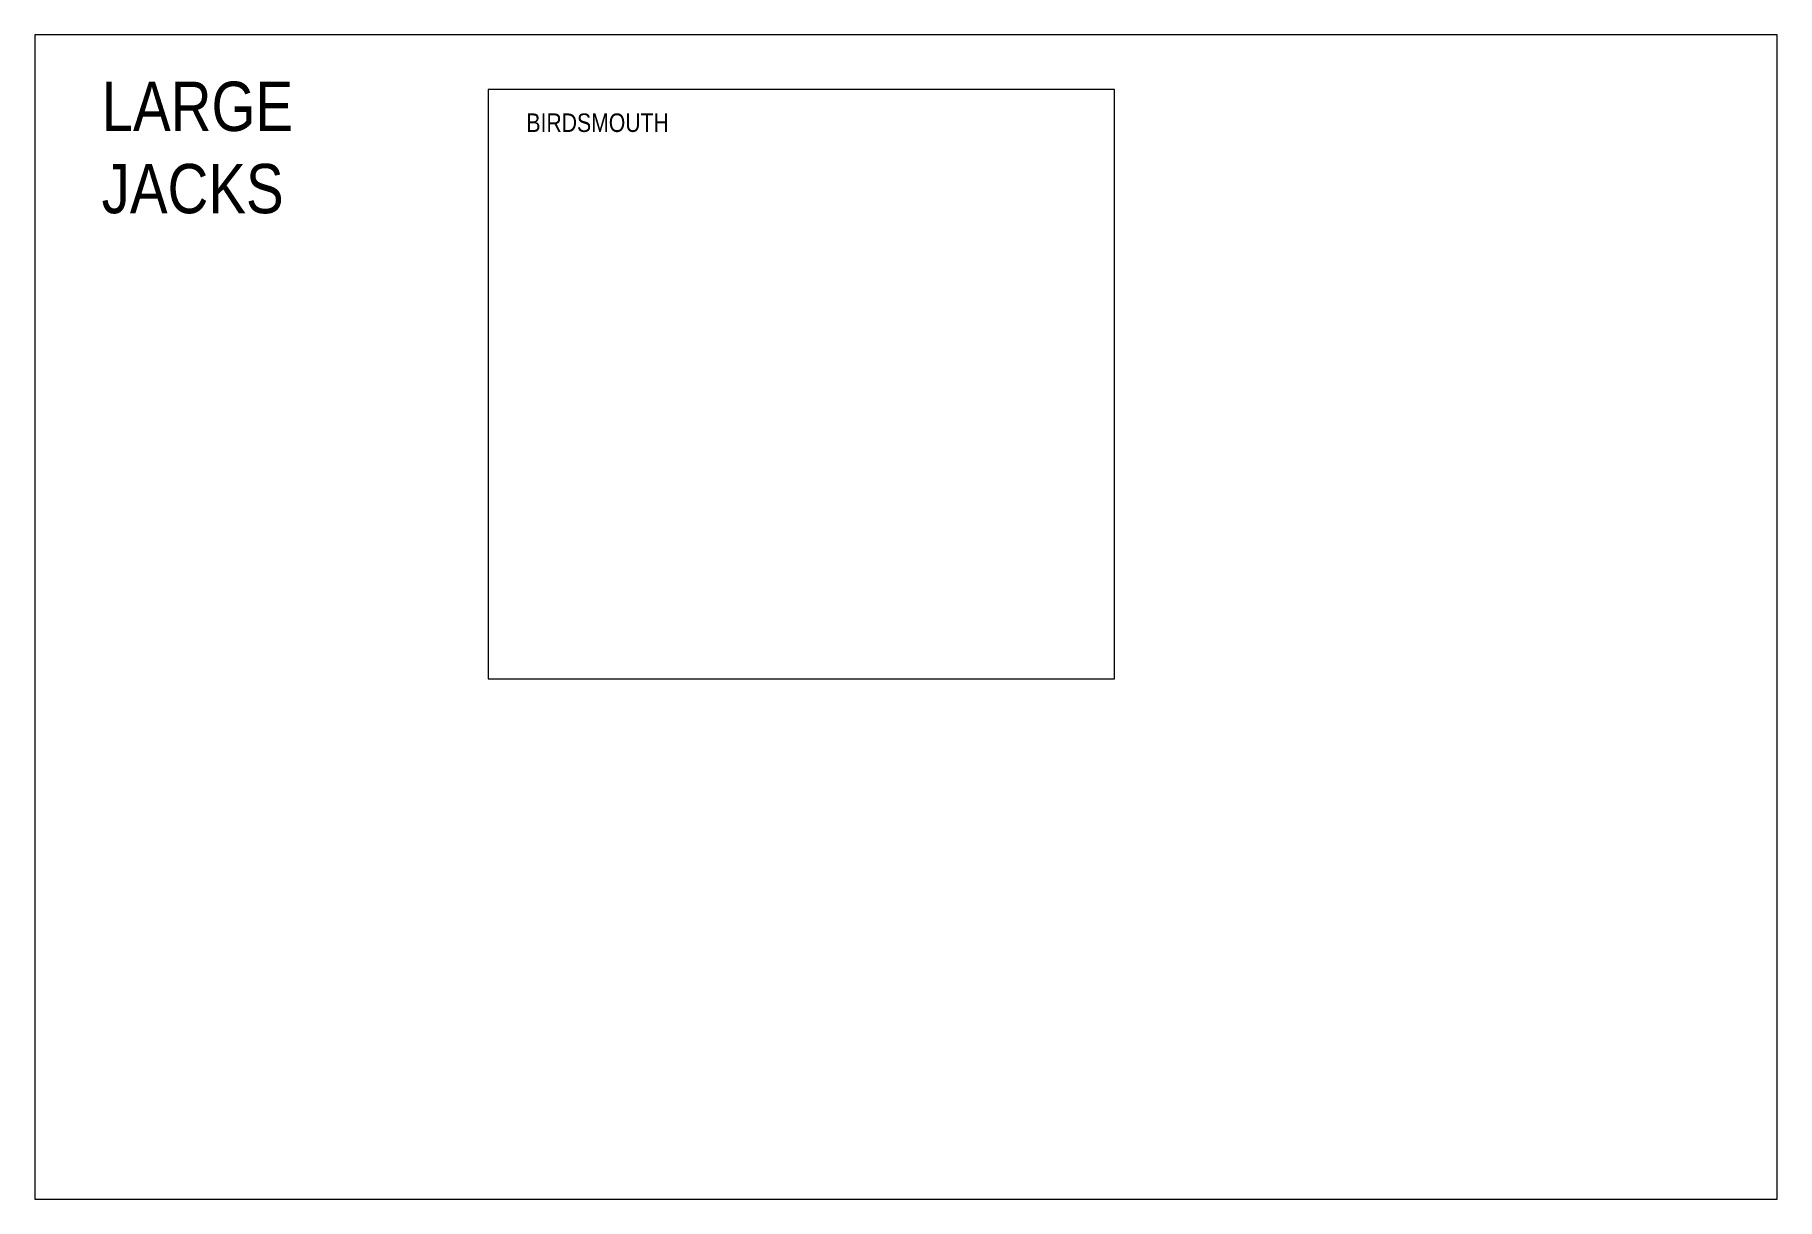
# Paper-space layout 'LARGE JACKS' of a CAD drawing. Header units: inches. Extents: x 0 to 35.3, y 0 to 23.6.
import ezdxf

# ---------------------------------------------------------------- set-up
doc = ezdxf.new("R2010")
doc.units = ezdxf.units.IN
doc.header["$MEASUREMENT"] = 0
doc.layers.add('DIMENSIONS', color=7, linetype='Continuous')
doc.layers.add('DIMENSIONS @ 1', color=7, linetype='Continuous')
doc.styles.add('ARCHENTLTD', font='technical.ttf', dxfattribs={"height": 6})

psp = doc.layouts.new('LARGE JACKS')

# ---------------------------------------------------------------- texts
at = {"layer": 'DIMENSIONS @ 1', "lineweight": 9, "width": 6.288, "attachment_point": 1, "style": 'ARCHENTLTD'}
for s, insert, char_height in [('LARGE JACKS', (1.354, 22.654), 1), ('BIRDSMOUTH', (9.968, 22.01), 0.375)]:
    psp.add_mtext(s, dxfattribs=dict(at, insert=insert, char_height=char_height))

# ---------------------------------------------------------------- viewports
at = {"layer": 'DIMENSIONS', "lineweight": 9}
psp.add_viewport(center=(17.665, 11.802), size=(35.33, 23.60333), view_center_point=(22968.15229, 16760.92792), view_height=561.1507802, dxfattribs=at)
psp.add_viewport(center=(15.54, 16.523), size=(12.7, 11.95116), view_center_point=(22926.43647, 17132.46392), view_height=128.3983205, status=3, dxfattribs=at)

doc.saveas('drawing.dxf')
